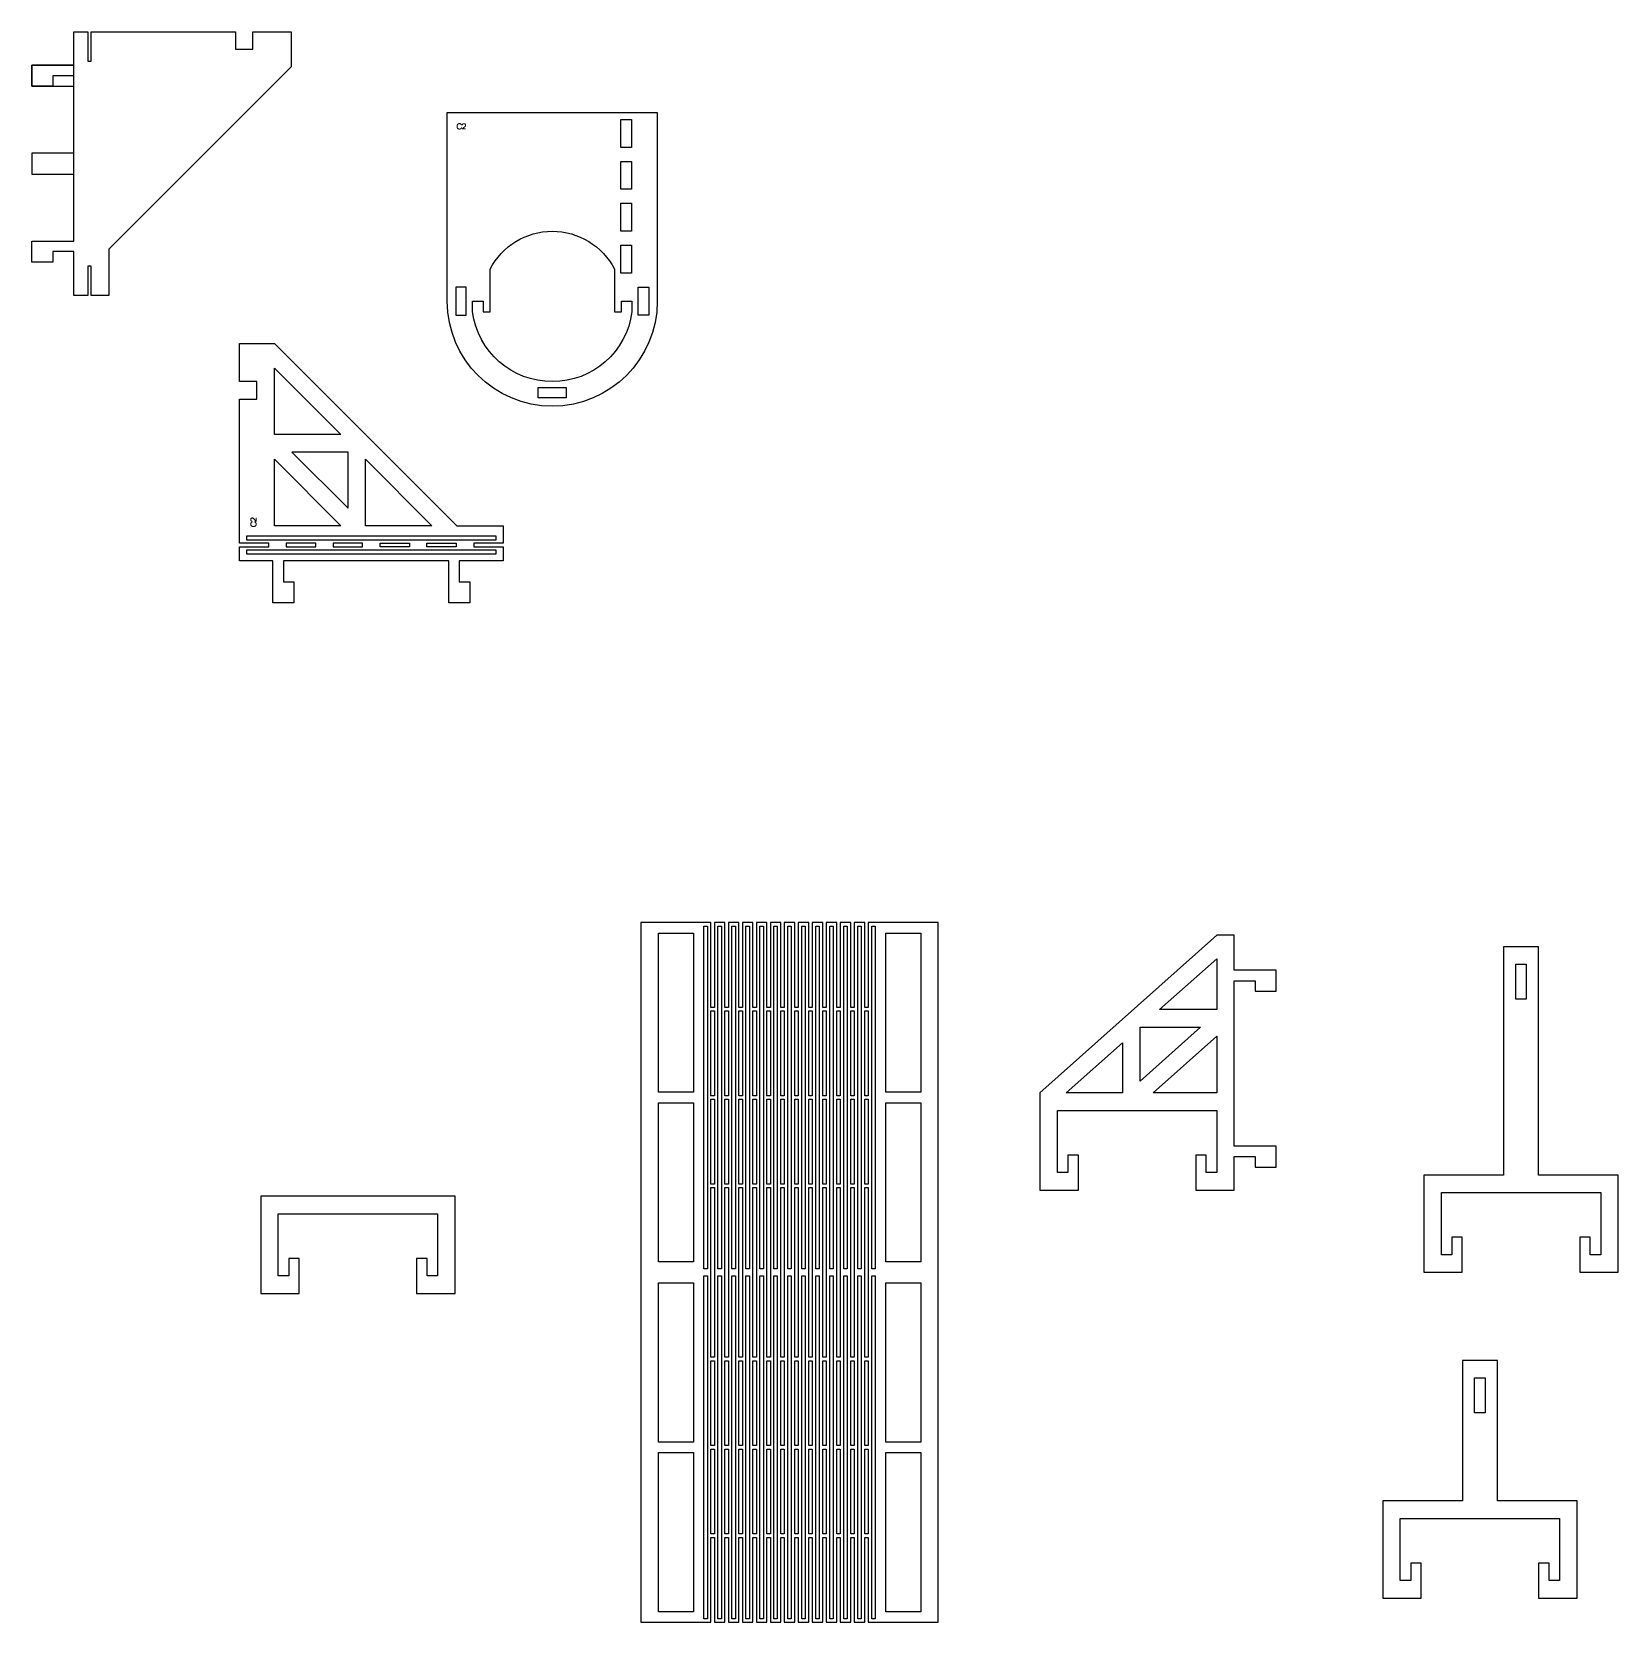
# Model space of a CAD drawing. Header units: inches. Extents: x 42 to 495, y 57 to 511.
import ezdxf

# ---------------------------------------------------------------- set-up
doc = ezdxf.new("R2010")
doc.units = ezdxf.units.IN
doc.header["$MEASUREMENT"] = 0
doc.layers.add('1 - Interna', color=3, linetype='Continuous')
doc.layers.add('2 - Externa', color=1, linetype='Continuous')

msp = doc.modelspace()

# ---------------------------------------------------------------- linework, layer by layer
for points in [[(41.84, 495.7), (53.84, 495.7), (53.84, 501.7), (41.84, 501.7)], [(41.84, 470.57), (53.84, 470.57), (53.84, 476.57), (41.84, 476.57)]]:
    msp.add_lwpolyline(points, close=True)
at = {"color": 6, "lineweight": 0}
for points in [[(164.67, 484.57), (164.66, 484.62), (164.63, 484.69), (164.6, 484.75), (164.56, 484.8), (164.51, 484.85), (164.46, 484.9), (164.42, 484.93), (164.36, 484.96), (164.3, 484.98), (164.23, 485), (164.16, 485.01), (164.08, 485.01), (164.06, 485.01), (163.98, 485.01), (163.91, 484.99), (163.85, 484.98), (163.78, 484.95), (163.72, 484.92), (163.7, 484.91), (163.64, 484.87), (163.59, 484.83), (163.54, 484.77), (163.5, 484.72), (163.47, 484.66), (163.47, 484.65), (163.44, 484.59), (163.42, 484.53), (163.4, 484.47), (163.39, 484.4), (163.38, 484.32), (163.38, 484.25), (163.38, 484.18), (163.38, 484.11), (163.39, 484.04), (163.41, 483.98), (163.43, 483.91), (163.46, 483.84), (163.47, 483.82), (163.5, 483.76), (163.54, 483.7), (163.58, 483.65), (163.63, 483.6), (163.69, 483.56), (163.73, 483.53), (163.79, 483.51), (163.86, 483.49), (163.93, 483.47), (164, 483.46), (164.08, 483.46), (164.09, 483.46), (164.16, 483.46), (164.23, 483.48), (164.3, 483.49), (164.36, 483.52), (164.42, 483.55), (164.48, 483.59), (164.49, 483.6), (164.54, 483.65), (164.58, 483.7), (164.62, 483.76), (164.65, 483.82), (164.68, 483.89), (164.7, 483.96)], [(165.84, 483.49), (164.85, 483.49), (165.13, 483.71), (165.18, 483.76), (165.18, 483.76), (165.21, 483.79), (165.26, 483.83), (165.32, 483.89), (165.39, 483.95), (165.43, 483.98), (165.49, 484.04), (165.55, 484.09), (165.6, 484.13), (165.64, 484.18), (165.68, 484.21), (165.68, 484.22), (165.73, 484.28), (165.77, 484.34), (165.8, 484.4), (165.81, 484.44), (165.83, 484.51), (165.83, 484.58), (165.83, 484.63), (165.82, 484.7), (165.79, 484.76), (165.76, 484.82), (165.71, 484.87), (165.69, 484.89), (165.64, 484.92), (165.58, 484.95), (165.52, 484.97), (165.44, 484.99), (165.37, 484.99), (165.35, 484.99), (165.27, 484.98), (165.2, 484.97), (165.14, 484.95), (165.08, 484.92), (165.03, 484.88), (165.02, 484.87), (164.97, 484.82), (164.94, 484.77), (164.91, 484.7), (164.89, 484.63), (164.88, 484.56)], [(104.85, 371.15), (104.81, 371.13), (104.74, 371.1), (104.68, 371.07), (104.62, 371.03), (104.57, 370.99), (104.53, 370.93), (104.5, 370.89), (104.47, 370.83), (104.45, 370.77), (104.43, 370.7), (104.42, 370.63), (104.42, 370.56), (104.42, 370.53), (104.42, 370.46), (104.43, 370.39), (104.45, 370.32), (104.48, 370.25), (104.51, 370.19), (104.52, 370.17), (104.56, 370.11), (104.6, 370.06), (104.65, 370.02), (104.71, 369.97), (104.77, 369.94), (104.77, 369.94), (104.83, 369.91), (104.89, 369.89), (104.96, 369.87), (105.03, 369.86), (105.1, 369.85), (105.18, 369.85), (105.24, 369.85), (105.31, 369.86), (105.38, 369.87), (105.45, 369.88), (105.52, 369.9), (105.58, 369.93), (105.61, 369.94), (105.67, 369.97), (105.73, 370.01), (105.78, 370.05), (105.83, 370.1), (105.87, 370.16), (105.9, 370.21), (105.92, 370.26), (105.94, 370.33), (105.96, 370.4), (105.96, 370.47), (105.97, 370.55), (105.97, 370.56), (105.96, 370.64), (105.95, 370.71), (105.93, 370.77), (105.91, 370.83), (105.88, 370.89), (105.84, 370.95), (105.82, 370.97), (105.78, 371.01), (105.73, 371.05), (105.67, 371.09), (105.61, 371.12), (105.54, 371.15), (105.47, 371.17)], [(105.94, 372.31), (105.94, 371.32), (105.72, 371.6), (105.66, 371.65), (105.66, 371.65), (105.63, 371.68), (105.59, 371.73), (105.54, 371.79), (105.48, 371.86), (105.45, 371.9), (105.39, 371.96), (105.34, 372.02), (105.29, 372.07), (105.25, 372.11), (105.21, 372.15), (105.2, 372.15), (105.14, 372.2), (105.09, 372.24), (105.03, 372.27), (104.99, 372.29), (104.92, 372.3), (104.85, 372.31), (104.79, 372.3), (104.73, 372.29), (104.66, 372.26), (104.61, 372.23), (104.55, 372.18), (104.54, 372.16), (104.5, 372.11), (104.47, 372.05), (104.45, 371.99), (104.44, 371.92), (104.43, 371.84), (104.44, 371.82), (104.44, 371.74), (104.46, 371.67), (104.48, 371.61), (104.51, 371.55), (104.55, 371.5), (104.56, 371.49), (104.6, 371.45), (104.66, 371.41), (104.72, 371.38), (104.79, 371.36), (104.87, 371.35)]]:
    msp.add_lwpolyline(points, dxfattribs=at)
at = {"layer": '1 - Interna'}
for points in [[(210.2, 478.24), (210.2, 486.24), (213.2, 486.24), (213.2, 478.24)], [(210.2, 466.24), (210.2, 474.24), (213.2, 474.24), (213.2, 466.24)], [(210.2, 454.24), (210.2, 462.24), (213.2, 462.24), (213.2, 454.24)], [(210.2, 442.24), (210.2, 450.24), (213.2, 450.24), (213.2, 442.24)], [(166.01, 430.24), (166.01, 438.24), (163.01, 438.24), (163.01, 430.24)], [(215.2, 430.24), (215.2, 438.24), (218.2, 438.24), (218.2, 430.24)], [(130.16, 396.13), (111.18, 396.13), (111.18, 415.11)], [(186.6, 409.64), (194.6, 409.64), (194.6, 406.64), (186.6, 406.64)], [(132.23, 375.08), (132.23, 391.13), (116.18, 391.13)], [(111.18, 389.06), (130.16, 370.08), (111.18, 370.08)], [(137.23, 389.06), (156.21, 370.08), (137.23, 370.08)], [(174.57, 366.08), (174.57, 367.08), (103.18, 367.08), (103.18, 366.08)], [(122.98, 364.08), (122.98, 365.08), (114.58, 365.08), (114.58, 364.08)], [(136.37, 364.08), (136.37, 365.08), (127.98, 365.08), (127.98, 364.08)], [(141.37, 364.08), (141.37, 365.08), (149.77, 365.08), (149.77, 364.08)], [(154.77, 364.08), (154.77, 365.08), (163.17, 365.08), (163.17, 364.08)], [(174.57, 362.08), (174.57, 363.08), (103.18, 363.08), (103.18, 362.08)], [(233.93, 157.66), (233.93, 255.66), (234.93, 255.66), (234.93, 157.66)], [(237.93, 157.66), (237.93, 255.66), (238.93, 255.66), (238.93, 157.66)], [(241.93, 157.66), (241.93, 255.66), (242.93, 255.66), (242.93, 157.66)], [(245.93, 157.66), (245.93, 255.66), (246.93, 255.66), (246.93, 157.66)], [(249.93, 157.66), (249.93, 255.66), (250.93, 255.66), (250.93, 157.66)], [(253.93, 157.66), (253.93, 255.66), (254.93, 255.66), (254.93, 157.66)], [(257.93, 157.66), (257.93, 255.66), (258.93, 255.66), (258.93, 157.66)], [(261.93, 157.66), (261.93, 255.66), (262.93, 255.66), (262.93, 157.66)], [(265.93, 157.66), (265.93, 255.66), (266.93, 255.66), (266.93, 157.66)], [(269.93, 157.66), (269.93, 255.66), (270.93, 255.66), (270.93, 157.66)], [(273.93, 157.66), (273.93, 255.66), (274.93, 255.66), (274.93, 157.66)], [(277.93, 157.66), (277.93, 255.66), (278.93, 255.66), (278.93, 157.66)], [(281.93, 157.66), (281.93, 255.66), (282.93, 255.66), (282.93, 157.66)], [(220.93, 208.16), (220.93, 253.66), (230.93, 253.66), (230.93, 208.16)], [(285.93, 208.16), (285.93, 253.66), (295.93, 253.66), (295.93, 208.16)], [(364.21, 231.76), (380.55, 246.32), (380.55, 231.76)], [(466, 234.73), (466, 244.73), (469, 244.73), (469, 234.73)], [(235.93, 207.16), (235.93, 231.41), (236.93, 231.41), (236.93, 207.16)], [(239.93, 207.16), (239.93, 231.41), (240.93, 231.41), (240.93, 207.16)], [(243.93, 207.16), (243.93, 231.41), (244.93, 231.41), (244.93, 207.16)], [(247.93, 207.16), (247.93, 231.41), (248.93, 231.41), (248.93, 207.16)], [(251.93, 207.16), (251.93, 231.41), (252.93, 231.41), (252.93, 207.16)], [(255.93, 207.16), (255.93, 231.41), (256.93, 231.41), (256.93, 207.16)], [(259.93, 207.16), (259.93, 231.41), (260.93, 231.41), (260.93, 207.16)], [(263.93, 207.16), (263.93, 231.41), (264.93, 231.41), (264.93, 207.16)], [(267.93, 207.16), (267.93, 231.41), (268.93, 231.41), (268.93, 207.16)], [(271.93, 207.16), (271.93, 231.41), (272.93, 231.41), (272.93, 207.16)], [(275.93, 207.16), (275.93, 231.41), (276.93, 231.41), (276.93, 207.16)], [(279.93, 207.16), (279.93, 231.41), (280.93, 231.41), (280.93, 207.16)], [(358.6, 211.31), (358.6, 226.76), (375.93, 226.76)], [(380.55, 224.18), (380.55, 207.97), (362.36, 207.97)], [(353.6, 207.97), (337.51, 207.97), (353.6, 222.3)], [(220.93, 159.66), (220.93, 205.16), (230.93, 205.16), (230.93, 159.66)], [(235.93, 181.91), (235.93, 206.16), (236.93, 206.16), (236.93, 181.91)], [(239.93, 181.91), (239.93, 206.16), (240.93, 206.16), (240.93, 181.91)], [(243.93, 181.91), (243.93, 206.16), (244.93, 206.16), (244.93, 181.91)], [(247.93, 181.91), (247.93, 206.16), (248.93, 206.16), (248.93, 181.91)], [(251.93, 181.91), (251.93, 206.16), (252.93, 206.16), (252.93, 181.91)], [(255.93, 181.91), (255.93, 206.16), (256.93, 206.16), (256.93, 181.91)], [(259.93, 181.91), (259.93, 206.16), (260.93, 206.16), (260.93, 181.91)], [(263.93, 181.91), (263.93, 206.16), (264.93, 206.16), (264.93, 181.91)], [(267.93, 181.91), (267.93, 206.16), (268.93, 206.16), (268.93, 181.91)], [(271.93, 181.91), (271.93, 206.16), (272.93, 206.16), (272.93, 181.91)], [(275.93, 181.91), (275.93, 206.16), (276.93, 206.16), (276.93, 181.91)], [(279.93, 181.91), (279.93, 206.16), (280.93, 206.16), (280.93, 181.91)], [(285.93, 159.66), (285.93, 205.16), (295.93, 205.16), (295.93, 159.66)], [(235.93, 156.66), (235.93, 180.91), (236.93, 180.91), (236.93, 156.66), (236.93, 132.41), (235.93, 132.41)], [(239.93, 156.66), (239.93, 180.91), (240.93, 180.91), (240.93, 156.66), (240.93, 132.41), (239.93, 132.41)], [(243.93, 156.66), (243.93, 180.91), (244.93, 180.91), (244.93, 156.66), (244.93, 132.41), (243.93, 132.41)], [(247.93, 156.66), (247.93, 180.91), (248.93, 180.91), (248.93, 156.66), (248.93, 132.41), (247.93, 132.41)], [(251.93, 156.66), (251.93, 180.91), (252.93, 180.91), (252.93, 156.66), (252.93, 132.41), (251.93, 132.41)], [(255.93, 156.66), (255.93, 180.91), (256.93, 180.91), (256.93, 156.66), (256.93, 132.41), (255.93, 132.41)], [(259.93, 156.66), (259.93, 180.91), (260.93, 180.91), (260.93, 156.66), (260.93, 132.41), (259.93, 132.41)], [(263.93, 156.66), (263.93, 180.91), (264.93, 180.91), (264.93, 156.66), (264.93, 132.41), (263.93, 132.41)], [(267.93, 156.66), (267.93, 180.91), (268.93, 180.91), (268.93, 156.66), (268.93, 132.41), (267.93, 132.41)], [(271.93, 156.66), (271.93, 180.91), (272.93, 180.91), (272.93, 156.66), (272.93, 132.41), (271.93, 132.41)], [(275.93, 156.66), (275.93, 180.91), (276.93, 180.91), (276.93, 156.66), (276.93, 132.41), (275.93, 132.41)], [(279.93, 156.66), (279.93, 180.91), (280.93, 180.91), (280.93, 156.66), (280.93, 132.41), (279.93, 132.41)], [(233.93, 155.66), (234.93, 155.66), (234.93, 57.66), (233.93, 57.66)], [(237.93, 155.66), (238.93, 155.66), (238.93, 57.66), (237.93, 57.66)], [(241.93, 155.66), (242.93, 155.66), (242.93, 57.66), (241.93, 57.66)], [(245.93, 155.66), (246.93, 155.66), (246.93, 57.66), (245.93, 57.66)], [(249.93, 155.66), (250.93, 155.66), (250.93, 57.66), (249.93, 57.66)], [(253.93, 155.66), (254.93, 155.66), (254.93, 57.66), (253.93, 57.66)], [(257.93, 155.66), (258.93, 155.66), (258.93, 57.66), (257.93, 57.66)], [(261.93, 155.66), (262.93, 155.66), (262.93, 57.66), (261.93, 57.66)], [(265.93, 155.66), (266.93, 155.66), (266.93, 57.66), (265.93, 57.66)], [(269.93, 155.66), (270.93, 155.66), (270.93, 57.66), (269.93, 57.66)], [(273.93, 155.66), (274.93, 155.66), (274.93, 57.66), (273.93, 57.66)], [(277.93, 155.66), (278.93, 155.66), (278.93, 57.66), (277.93, 57.66)], [(281.93, 155.66), (282.93, 155.66), (282.93, 57.66), (281.93, 57.66)], [(230.93, 153.66), (230.93, 108.16), (220.93, 108.16), (220.93, 153.66)], [(285.93, 153.66), (295.93, 153.66), (295.93, 108.16), (285.93, 108.16)], [(235.93, 131.41), (236.93, 131.41), (236.93, 107.16), (235.93, 107.16)], [(239.93, 131.41), (240.93, 131.41), (240.93, 107.16), (239.93, 107.16)], [(243.93, 131.41), (244.93, 131.41), (244.93, 107.16), (243.93, 107.16)], [(247.93, 131.41), (248.93, 131.41), (248.93, 107.16), (247.93, 107.16)], [(251.93, 131.41), (252.93, 131.41), (252.93, 107.16), (251.93, 107.16)], [(255.93, 131.41), (256.93, 131.41), (256.93, 107.16), (255.93, 107.16)], [(259.93, 131.41), (260.93, 131.41), (260.93, 107.16), (259.93, 107.16)], [(263.93, 131.41), (264.93, 131.41), (264.93, 107.16), (263.93, 107.16)], [(267.93, 131.41), (268.93, 131.41), (268.93, 107.16), (267.93, 107.16)], [(271.93, 131.41), (272.93, 131.41), (272.93, 107.16), (271.93, 107.16)], [(275.93, 131.41), (276.93, 131.41), (276.93, 107.16), (275.93, 107.16)], [(279.93, 131.41), (280.93, 131.41), (280.93, 107.16), (279.93, 107.16)], [(454.24, 116.47), (454.24, 126.47), (457.24, 126.47), (457.24, 116.47)], [(230.93, 105.16), (230.93, 59.66), (220.93, 59.66), (220.93, 105.16)], [(235.93, 106.16), (236.93, 106.16), (236.93, 81.91), (235.93, 81.91)], [(239.93, 106.16), (240.93, 106.16), (240.93, 81.91), (239.93, 81.91)], [(243.93, 106.16), (244.93, 106.16), (244.93, 81.91), (243.93, 81.91)], [(247.93, 106.16), (248.93, 106.16), (248.93, 81.91), (247.93, 81.91)], [(251.93, 106.16), (252.93, 106.16), (252.93, 81.91), (251.93, 81.91)], [(255.93, 106.16), (256.93, 106.16), (256.93, 81.91), (255.93, 81.91)], [(259.93, 106.16), (260.93, 106.16), (260.93, 81.91), (259.93, 81.91)], [(263.93, 106.16), (264.93, 106.16), (264.93, 81.91), (263.93, 81.91)], [(267.93, 106.16), (268.93, 106.16), (268.93, 81.91), (267.93, 81.91)], [(271.93, 106.16), (272.93, 106.16), (272.93, 81.91), (271.93, 81.91)], [(275.93, 106.16), (276.93, 106.16), (276.93, 81.91), (275.93, 81.91)], [(279.93, 106.16), (280.93, 106.16), (280.93, 81.91), (279.93, 81.91)], [(285.93, 105.16), (295.93, 105.16), (295.93, 59.66), (285.93, 59.66)]]:
    msp.add_lwpolyline(points, close=True, dxfattribs=at)
msp.add_lwpolyline([(210.38, 434.24), (213.38, 434.24), (213.38, 431.24, -0.876908), (167.83, 431.24), (167.83, 434.24), (170.83, 434.24), (170.83, 431.24), (172.83, 431.24), (172.83, 443.41, -0.609308), (208.38, 443.41), (208.38, 431.24), (210.38, 431.24)], format="xyb", close=True, dxfattribs=at)
at = {"layer": '2 - Externa'}
for points in [[(58.84, 511.27), (63.84, 511.27), (100.05, 511.27), (100.05, 506.27), (105.05, 506.27), (105.05, 511.27), (115.94, 511.27), (115.94, 501.27), (63.84, 449.16), (63.84, 435.88), (58.84, 435.88), (58.84, 444.27), (57.84, 444.27), (57.84, 435.88), (53.84, 435.88), (53.84, 448.44), (47.84, 448.44), (47.84, 445.44), (41.84, 445.44), (41.84, 451.44), (47.84, 451.44), (53.84, 451.44), (53.84, 498.7), (47.84, 498.7), (47.84, 495.7), (41.84, 495.7), (41.84, 501.7), (47.84, 501.7), (53.84, 501.7), (53.84, 511.27), (57.84, 511.27), (57.84, 502.87), (58.84, 502.87)], [(101.18, 365.08), (101.18, 370.08), (101.18, 406.28), (106.18, 406.28), (106.18, 411.28), (101.18, 411.28), (101.18, 422.18), (111.18, 422.18), (163.28, 370.08), (176.57, 370.08), (176.57, 365.08), (168.17, 365.08), (168.17, 364.08), (176.57, 364.08), (176.57, 360.08), (164, 360.08), (164, 354.08), (167, 354.08), (167, 348.08), (161, 348.08), (161, 354.08), (161, 360.08), (113.74, 360.08), (113.74, 354.08), (116.74, 354.08), (116.74, 348.08), (110.74, 348.08), (110.74, 354.08), (110.74, 360.08), (101.18, 360.08), (101.18, 364.08), (109.58, 364.08), (109.58, 365.08)], [(300.93, 156.66), (300.93, 256.66), (280.93, 256.66), (280.93, 232.41), (279.93, 232.41), (279.93, 256.66), (276.93, 256.66), (276.93, 232.41), (275.93, 232.41), (275.93, 256.66), (272.93, 256.66), (272.93, 232.41), (271.93, 232.41), (271.93, 256.66), (268.93, 256.66), (268.93, 232.41), (267.93, 232.41), (267.93, 256.66), (264.93, 256.66), (264.93, 232.41), (263.93, 232.41), (263.93, 256.66), (260.93, 256.66), (260.93, 232.41), (259.93, 232.41), (259.93, 256.66), (256.93, 256.66), (256.93, 232.41), (255.93, 232.41), (255.93, 256.66), (252.93, 256.66), (252.93, 232.41), (251.93, 232.41), (251.93, 256.66), (248.93, 256.66), (248.93, 232.41), (247.93, 232.41), (247.93, 256.66), (244.93, 256.66), (244.93, 232.41), (243.93, 232.41), (243.93, 256.66), (240.93, 256.66), (240.93, 232.41), (239.93, 232.41), (239.93, 256.66), (236.93, 256.66), (236.93, 232.41), (235.93, 232.41), (235.93, 256.66), (215.93, 256.66), (215.93, 156.66), (215.93, 56.66), (235.93, 56.66), (235.93, 80.91), (236.93, 80.91), (236.93, 56.66), (239.93, 56.66), (239.93, 80.91), (240.93, 80.91), (240.93, 56.66), (243.93, 56.66), (243.93, 80.91), (244.93, 80.91), (244.93, 56.66), (247.93, 56.66), (247.93, 80.91), (248.93, 80.91), (248.93, 56.66), (251.93, 56.66), (251.93, 80.91), (252.93, 80.91), (252.93, 56.66), (255.93, 56.66), (255.93, 80.91), (256.93, 80.91), (256.93, 56.66), (259.93, 56.66), (259.93, 80.91), (260.93, 80.91), (260.93, 56.66), (263.93, 56.66), (263.93, 80.91), (264.93, 80.91), (264.93, 56.66), (267.93, 56.66), (267.93, 80.91), (268.93, 80.91), (268.93, 56.66), (271.93, 56.66), (271.93, 80.91), (272.93, 80.91), (272.93, 56.66), (275.93, 56.66), (275.93, 80.91), (276.93, 80.91), (276.93, 56.66), (279.93, 56.66), (279.93, 80.91), (280.93, 80.91), (280.93, 56.66), (300.93, 56.66)], [(385.55, 240.02), (391.55, 240.02), (391.55, 237.02), (397.55, 237.02), (397.55, 243.02), (385.55, 243.02), (385.55, 253.02), (380.55, 253.02), (330, 207.97), (330, 180.19), (335, 180.19), (338, 180.19), (341, 180.19), (341, 190.19), (338, 190.19), (338, 185.19), (335, 185.19), (335, 202.97), (380.55, 202.97), (380.55, 185.19), (377.55, 185.19), (377.55, 190.19), (374.55, 190.19), (374.55, 180.19), (377.55, 180.19), (380.55, 180.19), (385.55, 180.19), (385.55, 189.76), (391.55, 189.76), (391.55, 186.76), (397.55, 186.76), (397.55, 192.76), (385.55, 192.76), (385.55, 207.97)], [(472.5, 249.73), (462.5, 249.73), (462.5, 184.47), (444.72, 184.47), (439.72, 184.47), (439.72, 156.69), (444.72, 156.69), (447.72, 156.69), (450.72, 156.69), (450.72, 166.69), (447.72, 166.69), (447.72, 161.69), (444.72, 161.69), (444.72, 179.47), (490.27, 179.47), (490.27, 161.69), (487.27, 161.69), (487.27, 166.69), (484.27, 166.69), (484.27, 156.69), (487.27, 156.69), (490.27, 156.69), (495.27, 156.69), (495.27, 184.47), (490.27, 184.47), (472.5, 184.47)], [(162.82, 178.41), (157.82, 178.41), (112.28, 178.41), (107.28, 178.41), (107.28, 150.64), (112.28, 150.64), (115.28, 150.64), (118.28, 150.64), (118.28, 160.64), (115.28, 160.64), (115.28, 155.64), (112.28, 155.64), (112.28, 173.41), (157.82, 173.41), (157.82, 155.64), (154.82, 155.64), (154.82, 160.64), (151.82, 160.64), (151.82, 150.64), (154.82, 150.64), (157.82, 150.64), (162.82, 150.64)], [(460.74, 131.47), (450.74, 131.47), (450.74, 91.34), (432.97, 91.34), (427.97, 91.34), (427.97, 63.56), (432.97, 63.56), (435.97, 63.56), (438.97, 63.56), (438.97, 73.56), (435.97, 73.56), (435.97, 68.56), (432.97, 68.56), (432.97, 86.34), (478.51, 86.34), (478.51, 68.56), (475.51, 68.56), (475.51, 73.56), (472.51, 73.56), (472.51, 63.56), (475.51, 63.56), (478.51, 63.56), (483.51, 63.56), (483.51, 91.34), (478.51, 91.34), (460.74, 91.34)]]:
    msp.add_lwpolyline(points, close=True, dxfattribs=at)
msp.add_lwpolyline([(220.6, 488.24), (220.6, 434.24, -1), (160.6, 434.24), (160.6, 488.24)], format="xyb", close=True, dxfattribs=at)

doc.saveas('drawing.dxf')
